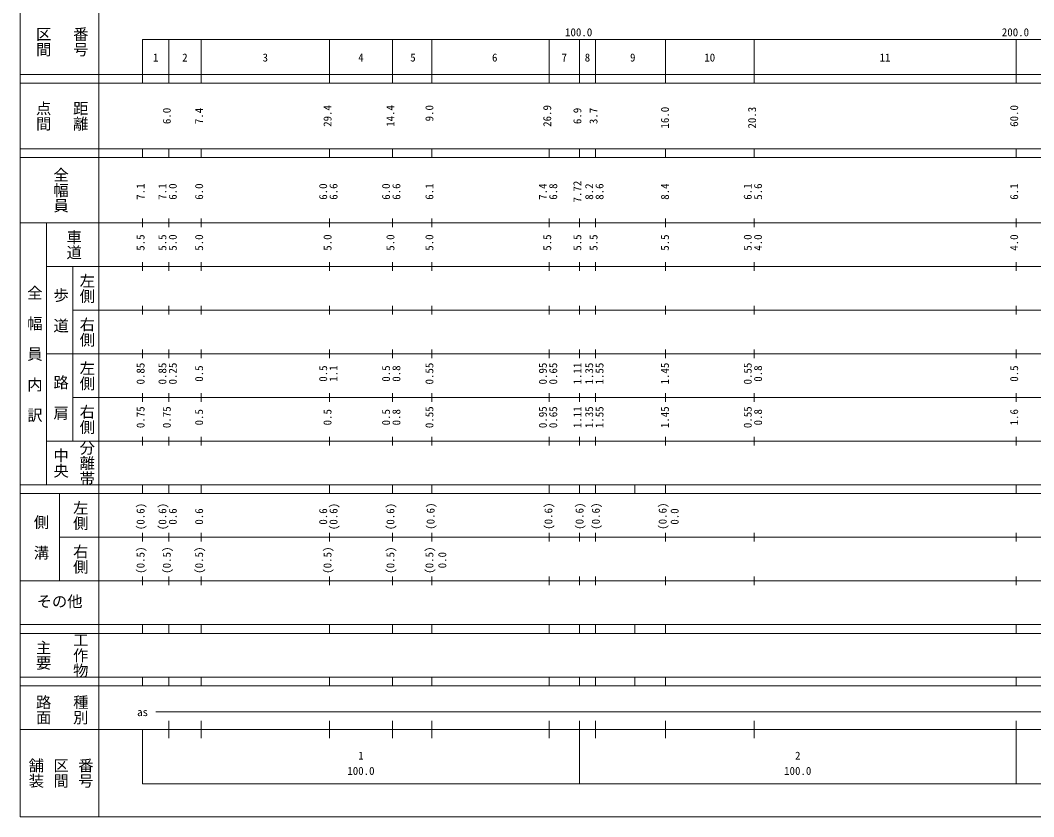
# Model space of a CAD drawing. Units: millimetres, scale not verified. Extents: x 40000 to 680000, y 20000 to 380000.
# Drawn here: x 40000 to 272024, y 20000 to 202409 of the extents above; entities that cross this region are included whole.
import ezdxf
from ezdxf.enums import TextEntityAlignment as Align

# ---------------------------------------------------------------- set-up
doc = ezdxf.new("R2010")
doc.units = ezdxf.units.MM
doc.header["$LTSCALE"] = 1000
doc.layers.add('S-SUV', color=7, linetype='Continuous', lineweight=13)
doc.layers.add('S-TTL', color=2, linetype='Continuous', lineweight=13)
doc.styles.add('@ＭＳ ゴシック', font='')
doc.styles.add('ＭＳ ゴシック', font='')
doc.styles.get('@ＭＳ ゴシック').set_extended_font_data('@MS Gothic')
doc.styles.get('ＭＳ ゴシック').set_extended_font_data('MS Gothic')

msp = doc.modelspace()

# ---------------------------------------------------------------- linework, layer by layer
at = {"layer": 'S-SUV'}
for p, q in [((58000, 370000), (58000, 20000)), ((68000, 198000), (579000, 198000)), ((68000, 198000), (68000, 188000)), ((74000, 188000), (74000, 198000)), ((81400, 188000), (81400, 198000)), ((110800, 188000), (110800, 198000)), ((125200, 188000), (125200, 198000)), ((134200, 190000), (134200, 198000)), ((161100, 188000), (161100, 198000)), ((168000, 188000), (168000, 198000)), ((171700, 188000), (171700, 198000)), ((187700, 198000), (187700, 190000)), ((208000, 188000), (208000, 198000)), ((268000, 188000), (268000, 198000)), ((40000, 190000), (579000, 190000)), ((40000, 188000), (579000, 188000)), ((134200, 190000), (134200, 188000)), ((187700, 190000), (187700, 188000)), ((40000, 173000), (579000, 173000)), ((68000, 171000), (68000, 173000)), ((74000, 171000), (74000, 173000)), ((81400, 171000), (81400, 173000)), ((110800, 171000), (110800, 173000)), ((125200, 171000), (125200, 173000)), ((134200, 173000), (134200, 171000)), ((161100, 171000), (161100, 173000)), ((168000, 171000), (168000, 173000)), ((171700, 171000), (171700, 173000)), ((187700, 173000), (187700, 171000)), ((208000, 171000), (208000, 173000)), ((268000, 171000), (268000, 173000)), ((40000, 171000), (579000, 171000)), ((40000, 156000), (579000, 156000)), ((46000, 96000), (46000, 156000)), ((68000, 155000), (68000, 157000)), ((74000, 155000), (74000, 157000)), ((81400, 155000), (81400, 157000)), ((110800, 155000), (110800, 157000)), ((125200, 155000), (125200, 157000)), ((134200, 157000), (134200, 155000)), ((161100, 155000), (161100, 157000)), ((168000, 155000), (168000, 157000)), ((171700, 155000), (171700, 157000)), ((187700, 155000), (187700, 157000)), ((208000, 155000), (208000, 157000)), ((268000, 155000), (268000, 157000)), ((68000, 145000), (68000, 147000)), ((74000, 145000), (74000, 147000)), ((81400, 145000), (81400, 147000)), ((110800, 145000), (110800, 147000)), ((125200, 145000), (125200, 147000)), ((134200, 145000), (134200, 147000)), ((161100, 145000), (161100, 147000)), ((168000, 145000), (168000, 147000)), ((171700, 145000), (171700, 147000)), ((187700, 145000), (187700, 147000)), ((208000, 145000), (208000, 147000)), ((268000, 145000), (268000, 147000)), ((46000, 146000), (579000, 146000)), ((52000, 146000), (52000, 106000)), ((68000, 135000), (68000, 137000)), ((74000, 135000), (74000, 137000)), ((81400, 135000), (81400, 137000)), ((110800, 135000), (110800, 137000)), ((125200, 135000), (125200, 137000)), ((134200, 135000), (134200, 137000)), ((161100, 135000), (161100, 137000)), ((168000, 135000), (168000, 137000)), ((171700, 135000), (171700, 137000)), ((187700, 135000), (187700, 137000)), ((208000, 135000), (208000, 137000)), ((268000, 135000), (268000, 137000)), ((52000, 136000), (579000, 136000)), ((46000, 126000), (579000, 126000)), ((68000, 125000), (68000, 127000)), ((74000, 125000), (74000, 127000)), ((81400, 125000), (81400, 127000)), ((110800, 125000), (110800, 127000)), ((125200, 125000), (125200, 127000)), ((134200, 125000), (134200, 127000)), ((161100, 125000), (161100, 127000)), ((168000, 125000), (168000, 127000)), ((171700, 125000), (171700, 127000)), ((187700, 127000), (187700, 125000)), ((208000, 125000), (208000, 127000)), ((268000, 125000), (268000, 127000)), ((68000, 115000), (68000, 117000)), ((74000, 115000), (74000, 117000)), ((81400, 115000), (81400, 117000)), ((110800, 115000), (110800, 117000)), ((125200, 115000), (125200, 117000)), ((134200, 115000), (134200, 117000)), ((161100, 115000), (161100, 117000)), ((168000, 115000), (168000, 117000)), ((171700, 115000), (171700, 117000)), ((187700, 115000), (187700, 117000)), ((208000, 115000), (208000, 117000)), ((268000, 115000), (268000, 117000)), ((52000, 116000), (579000, 116000)), ((68000, 105000), (68000, 107000)), ((74000, 105000), (74000, 107000)), ((81400, 105000), (81400, 107000)), ((110800, 105000), (110800, 107000)), ((125200, 105000), (125200, 107000)), ((134200, 107000), (134200, 105000)), ((161100, 105000), (161100, 107000)), ((168000, 105000), (168000, 107000)), ((171700, 105000), (171700, 107000)), ((187700, 105000), (187700, 107000)), ((208000, 105000), (208000, 107000)), ((268000, 105000), (268000, 107000)), ((46000, 106000), (579000, 106000)), ((40000, 96000), (579000, 96000)), ((68000, 94000), (68000, 96000)), ((74000, 94000), (74000, 96000)), ((81400, 94000), (81400, 96000)), ((110800, 94000), (110800, 96000)), ((125200, 94000), (125200, 96000)), ((134200, 96000), (134200, 94000)), ((161100, 94000), (161100, 96000)), ((168000, 94000), (168000, 96000)), ((171700, 94000), (171700, 96000)), ((180700, 94000), (180700, 96000)), ((187700, 96000), (187700, 94000)), ((268000, 94000), (268000, 96000)), ((40000, 94000), (579000, 94000)), ((49000, 94000), (49000, 74000)), ((49000, 84000), (579000, 84000)), ((68000, 83000), (68000, 85000)), ((74000, 83000), (74000, 85000)), ((81400, 83000), (81400, 85000)), ((110800, 83000), (110800, 85000)), ((125200, 83000), (125200, 85000)), ((134200, 83000), (134200, 85000)), ((161100, 83000), (161100, 85000)), ((168000, 83000), (168000, 85000)), ((171700, 83000), (171700, 85000)), ((187700, 83000), (187700, 85000)), ((208000, 83000), (208000, 85000)), ((268000, 83000), (268000, 85000)), ((68000, 73000), (68000, 75000)), ((74000, 73000), (74000, 75000)), ((81400, 73000), (81400, 75000)), ((110800, 73000), (110800, 75000)), ((125200, 73000), (125200, 75000)), ((134200, 73000), (134200, 75000)), ((161100, 73000), (161100, 75000)), ((168000, 73000), (168000, 75000)), ((171700, 73000), (171700, 75000)), ((187700, 73000), (187700, 75000)), ((208000, 73000), (208000, 75000)), ((268000, 73000), (268000, 75000)), ((40000, 74000), (579000, 74000)), ((40000, 64000), (579000, 64000)), ((68000, 62000), (68000, 64000)), ((74000, 62000), (74000, 64000)), ((81400, 62000), (81400, 64000)), ((110800, 62000), (110800, 64000)), ((125200, 62000), (125200, 64000)), ((134200, 64000), (134200, 62000)), ((161100, 62000), (161100, 64000)), ((168000, 62000), (168000, 64000)), ((171700, 62000), (171700, 64000)), ((180700, 62000), (180700, 64000)), ((187700, 64000), (187700, 62000)), ((268000, 62000), (268000, 64000)), ((40000, 62000), (579000, 62000)), ((40000, 52000), (579000, 52000)), ((68000, 50000), (68000, 52000)), ((74000, 50000), (74000, 52000)), ((81400, 50000), (81400, 52000)), ((110800, 50000), (110800, 52000)), ((125200, 50000), (125200, 52000)), ((134200, 52000), (134200, 50000)), ((161100, 50000), (161100, 52000)), ((168000, 50000), (168000, 52000)), ((171700, 50000), (171700, 52000)), ((180700, 50000), (180700, 52000)), ((187700, 52000), (187700, 50000)), ((268000, 50000), (268000, 52000)), ((40000, 50000), (579000, 50000)), ((71000, 44000), (507719, 44000)), ((74000, 38000), (74000, 42000)), ((81400, 38000), (81400, 42000)), ((110800, 38000), (110800, 42000)), ((125200, 38000), (125200, 42000)), ((134200, 38000), (134200, 42000)), ((161100, 38000), (161100, 42000)), ((168000, 27500), (168000, 42000)), ((171700, 38000), (171700, 42000)), ((187700, 38000), (187700, 42000)), ((208000, 38000), (208000, 42000)), ((268000, 27500), (268000, 42000)), ((40000, 40000), (579000, 40000)), ((68000, 40000), (68000, 27500)), ((68000, 27500), (579000, 27500))]:
    msp.add_line(p, q, dxfattribs=at)
at = {"layer": 'S-TTL'}
for p, q in [((40000, 380000), (40000, 20000)), ((40000, 20000), (680000, 20000))]:
    msp.add_line(p, q, dxfattribs=at)

# ---------------------------------------------------------------- texts
at = {"layer": 'S-SUV'}
for s, height, rotation, style, p in [('区間', 2566, 270, '@ＭＳ ゴシック', (43250, 201000)), ('番号', 2566, 270, '@ＭＳ ゴシック', (51750, 201000)), ('点間', 2566, 270, '@ＭＳ ゴシック', (43250, 184000)), ('距離', 2566, 270, '@ＭＳ ゴシック', (51750, 184000)), ('6.0', 1833, 90, 'ＭＳ ゴシック', (75000, 178625)), ('7.4', 1833, 90, 'ＭＳ ゴシック', (82400, 178625)), ('29.4', 1833, 90, 'ＭＳ ゴシック', (111800, 178000)), ('14.4', 1833, 90, 'ＭＳ ゴシック', (126200, 178000)), (' 9.0', 1833, 90, 'ＭＳ ゴシック', (135125, 178000)), ('26.9', 1833, 90, 'ＭＳ ゴシック', (162100, 178000)), ('6.9', 1833, 90, 'ＭＳ ゴシック', (169000, 178625)), ('3.7', 1833, 90, 'ＭＳ ゴシック', (172700, 178625)), ('16.0', 1833, 90, 'ＭＳ ゴシック', (189054, 177607)), ('20.3', 1833, 90, 'ＭＳ ゴシック', (209000, 177607)), ('60.0', 1833, 90, 'ＭＳ ゴシック', (269000, 178000)), ('全幅員', 2566, 270, '@ＭＳ ゴシック', (47250, 168750)), ('7.1', 1833, 90, 'ＭＳ ゴシック', (69000, 161299)), ('7.1', 1833, 90, 'ＭＳ ゴシック', (74000, 161299)), ('6.0', 1833, 90, 'ＭＳ ゴシック', (76370, 161299)), ('6.0', 1833, 90, 'ＭＳ ゴシック', (82400, 161299)), ('6.0', 1833, 90, 'ＭＳ ゴシック', (110800, 161299)), ('6.6', 1833, 90, 'ＭＳ ゴシック', (113170, 161299)), ('6.0', 1833, 90, 'ＭＳ ゴシック', (125200, 161299)), ('6.6', 1833, 90, 'ＭＳ ゴシック', (127570, 161299)), ('6.1', 1833, 90, 'ＭＳ ゴシック', (135125, 161299)), ('7.4', 1833, 90, 'ＭＳ ゴシック', (161100, 161299)), ('6.8', 1833, 90, 'ＭＳ ゴシック', (163470, 161299)), ('7.72', 1833, 90, 'ＭＳ ゴシック', (169000, 160674)), ('8.2', 1833, 90, 'ＭＳ ゴシック', (171700, 161299)), ('8.6', 1833, 90, 'ＭＳ ゴシック', (174070, 161299)), ('8.4', 1833, 90, 'ＭＳ ゴシック', (189054, 161299)), ('6.1', 1833, 90, 'ＭＳ ゴシック', (208000, 161299)), ('5.6', 1833, 90, 'ＭＳ ゴシック', (210370, 161299)), ('6.1', 1833, 90, 'ＭＳ ゴシック', (269000, 161299)), ('車道', 2566, 270, '@ＭＳ ゴシック', (50250, 154500)), ('5.5', 1833, 90, 'ＭＳ ゴシック', (69000, 149625)), ('5.5', 1833, 90, 'ＭＳ ゴシック', (74000, 149625)), ('5.0', 1833, 90, 'ＭＳ ゴシック', (76370, 149625)), ('5.0', 1833, 90, 'ＭＳ ゴシック', (82400, 149625)), ('5.0', 1833, 90, 'ＭＳ ゴシック', (111800, 149625)), ('5.0', 1833, 90, 'ＭＳ ゴシック', (126200, 149625)), ('5.0', 1833, 90, 'ＭＳ ゴシック', (135125, 149625)), ('5.5', 1833, 90, 'ＭＳ ゴシック', (162100, 149625)), ('5.5', 1833, 90, 'ＭＳ ゴシック', (169000, 149625)), ('5.5', 1833, 90, 'ＭＳ ゴシック', (172700, 149625)), ('5.5', 1833, 90, 'ＭＳ ゴシック', (189054, 149625)), ('5.0', 1833, 90, 'ＭＳ ゴシック', (208000, 149625)), ('4.0', 1833, 90, 'ＭＳ ゴシック', (210370, 149625)), ('4.0', 1833, 90, 'ＭＳ ゴシック', (269000, 149625)), ('左側', 2566, 270, '@ＭＳ ゴシック', (53250, 144500)), ('全\u3000幅\u3000員\u3000内\u3000訳', 2566, 270, '@ＭＳ ゴシック', (41250, 141750)), ('歩\u3000道', 2566, 270, '@ＭＳ ゴシック', (47250, 141250)), ('右側', 2566, 270, '@ＭＳ ゴシック', (53250, 134500)), ('左側', 2566, 270, '@ＭＳ ゴシック', (53250, 124500)), ('0.85', 1833, 90, 'ＭＳ ゴシック', (69000, 119000)), ('0.85', 1833, 90, 'ＭＳ ゴシック', (74000, 119000)), ('0.25', 1833, 90, 'ＭＳ ゴシック', (76370, 119000)), ('0.5', 1833, 90, 'ＭＳ ゴシック', (82400, 119625)), ('0.5', 1833, 90, 'ＭＳ ゴシック', (110800, 119625)), ('1.1', 1833, 90, 'ＭＳ ゴシック', (113170, 119625)), ('0.5', 1833, 90, 'ＭＳ ゴシック', (125200, 119625)), ('0.8', 1833, 90, 'ＭＳ ゴシック', (127570, 119625)), ('0.55', 1833, 90, 'ＭＳ ゴシック', (135125, 119000)), ('0.95', 1833, 90, 'ＭＳ ゴシック', (161100, 119000)), ('0.65', 1833, 90, 'ＭＳ ゴシック', (163470, 119000)), ('1.11', 1833, 90, 'ＭＳ ゴシック', (169000, 119000)), ('1.35', 1833, 90, 'ＭＳ ゴシック', (171700, 119000)), ('1.55', 1833, 90, 'ＭＳ ゴシック', (174070, 119000)), ('1.45', 1833, 90, 'ＭＳ ゴシック', (189054, 119000)), ('0.55', 1833, 90, 'ＭＳ ゴシック', (208000, 119000)), ('0.8', 1833, 90, 'ＭＳ ゴシック', (210370, 119625)), ('0.5', 1833, 90, 'ＭＳ ゴシック', (269000, 119625)), ('路\u3000肩', 2566, 270, '@ＭＳ ゴシック', (47250, 121250)), ('右側', 2566, 270, '@ＭＳ ゴシック', (53250, 114500)), ('0.75', 1833, 90, 'ＭＳ ゴシック', (69000, 109000)), ('0.75', 1833, 90, 'ＭＳ ゴシック', (75000, 109000)), ('0.55', 1833, 90, 'ＭＳ ゴシック', (135125, 109000)), ('0.95', 1833, 90, 'ＭＳ ゴシック', (161100, 109000)), ('0.65', 1833, 90, 'ＭＳ ゴシック', (163470, 109000)), ('1.11', 1833, 90, 'ＭＳ ゴシック', (169000, 109000)), ('1.35', 1833, 90, 'ＭＳ ゴシック', (171700, 109000)), ('1.55', 1833, 90, 'ＭＳ ゴシック', (174070, 109000)), ('1.45', 1833, 90, 'ＭＳ ゴシック', (189054, 109000)), ('0.55', 1833, 90, 'ＭＳ ゴシック', (208000, 109000)), ('0.5', 1833, 90, 'ＭＳ ゴシック', (82400, 109625)), ('0.5', 1833, 90, 'ＭＳ ゴシック', (111800, 109625)), ('0.5', 1833, 90, 'ＭＳ ゴシック', (125200, 109625)), ('0.8', 1833, 90, 'ＭＳ ゴシック', (127570, 109625)), ('0.8', 1833, 90, 'ＭＳ ゴシック', (210370, 109625)), ('1.6', 1833, 90, 'ＭＳ ゴシック', (269000, 109625)), ('分離帯', 2566, 270, '@ＭＳ ゴシック', (53250, 106250)), ('中央', 2566, 270, '@ＭＳ ゴシック', (47250, 104500)), ('左側', 2566, 270, '@ＭＳ ゴシック', (51750, 92500)), ('(0.6)', 1833, 90, 'ＭＳ ゴシック', (69000, 85639)), ('(0.6)', 1833, 90, 'ＭＳ ゴシック', (74000, 85639)), ('0.6', 1833, 90, 'ＭＳ ゴシック', (76370, 86889)), ('0.6', 1833, 90, 'ＭＳ ゴシック', (82400, 86889)), ('0.6', 1833, 90, 'ＭＳ ゴシック', (110800, 86889)), ('(0.6)', 1833, 90, 'ＭＳ ゴシック', (113170, 85639)), ('(0.6)', 1833, 90, 'ＭＳ ゴシック', (126200, 85639)), ('(0.6)', 1833, 90, 'ＭＳ ゴシック', (135399, 85715)), ('(0.6)', 1833, 90, 'ＭＳ ゴシック', (162373, 85715)), ('(0.6)', 1833, 90, 'ＭＳ ゴシック', (169504, 85715)), ('(0.6)', 1833, 90, 'ＭＳ ゴシック', (173225, 85715)), ('(0.6)', 1833, 90, 'ＭＳ ゴシック', (188520, 85715)), ('0.0', 1833, 90, 'ＭＳ ゴシック', (191265, 86889)), ('側\u3000溝', 2566, 270, '@ＭＳ ゴシック', (42750, 89250)), ('右側', 2566, 270, '@ＭＳ ゴシック', (51750, 82500)), ('(0.5)', 1833, 90, 'ＭＳ ゴシック', (69000, 75639)), ('(0.5)', 1833, 90, 'ＭＳ ゴシック', (75000, 75639)), ('(0.5)', 1833, 90, 'ＭＳ ゴシック', (82400, 75639)), ('(0.5)', 1833, 90, 'ＭＳ ゴシック', (111800, 75639)), ('(0.5)', 1833, 90, 'ＭＳ ゴシック', (126200, 75639)), ('(0.5)', 1833, 90, 'ＭＳ ゴシック', (135125, 75639)), ('0.0', 1833, 90, 'ＭＳ ゴシック', (138070, 76889)), ('主要', 2566, 270, '@ＭＳ ゴシック', (43250, 60500)), ('工作物', 2566, 270, '@ＭＳ ゴシック', (51750, 62250)), ('路面', 2566, 270, '@ＭＳ ゴシック', (43250, 48000)), ('種別', 2566, 270, '@ＭＳ ゴシック', (51750, 48000)), ('舗装', 2566, 270, '@ＭＳ ゴシック', (41583, 33500)), ('区間', 2566, 270, '@ＭＳ ゴシック', (47250, 33500)), ('番号', 2566, 270, '@ＭＳ ゴシック', (52917, 33500))]:
    msp.add_text(s, height=height, rotation=rotation, dxfattribs=dict(at, style=style)).set_placement(p, align=Align.BOTTOM_LEFT)
at = {"layer": 'S-SUV', "style": 'ＭＳ ゴシック'}
for s, height, p in [('100.0', 1833, (164719, 198195)), ('200.0', 1833, (264719, 198195)), ('1', 1833, (70375, 192405)), ('2', 1833, (77075, 192405)), ('3', 1833, (95475, 192405)), ('4', 1833, (117375, 192405)), ('5', 1833, (129287, 192405)), ('6', 1833, (148003, 192405)), ('7', 1833, (163925, 192405)), ('8', 1833, (169225, 192405)), ('9', 1833, (179597, 192405)), ('10', 1833, (196596, 192405)), ('11', 1833, (236750, 192405)), ('その他', 2566, (43750, 67250)), ('as', 1833, (66750, 42500)), ('1', 1833, (117375, 32523)), ('2', 1833, (217375, 32523)), ('100.0', 1833, (114875, 29033)), ('100.0', 1833, (214875, 29033))]:
    msp.add_text(s, height=height, dxfattribs=at).set_placement(p, align=Align.BOTTOM_LEFT)

doc.saveas('drawing.dxf')
